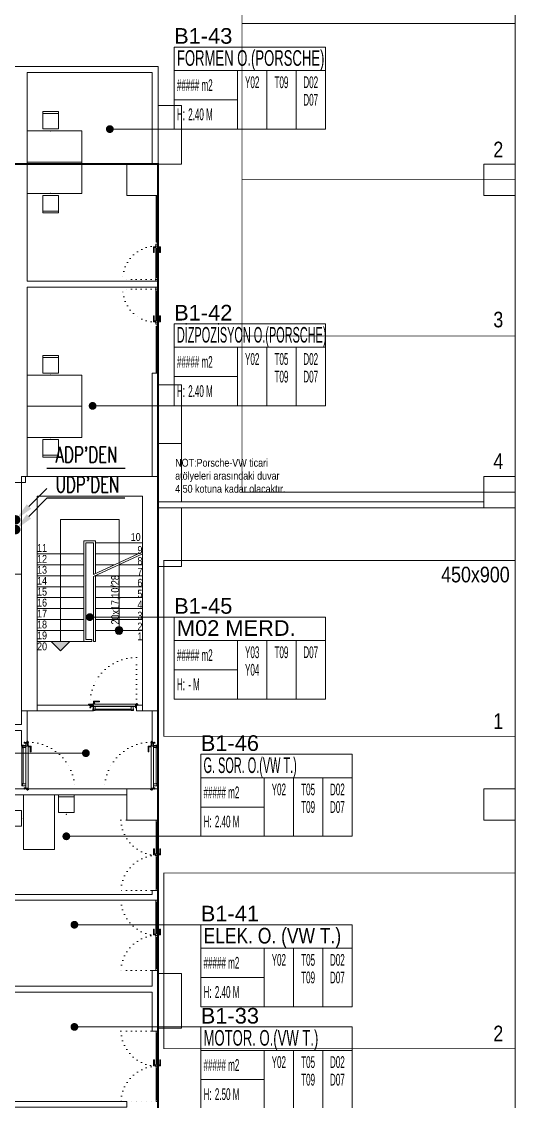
# Model space of a CAD drawing. Header units: metres. Extents: x -17822 to 152406, y -4219 to 19791.
# Drawn here: x 60090 to 61356, y 1680 to 4445 of the extents above; entities that cross this region are included whole.
import ezdxf
from ezdxf.enums import TextEntityAlignment as Align
from ezdxf.xclip import XClip

# ---------------------------------------------------------------- set-up
doc = ezdxf.new("R2010")
doc.units = ezdxf.units.M
doc.header["$LTSCALE"] = 100
doc.header["$MEASUREMENT"] = 0
doc.header["$XCLIPFRAME"] = 0
for name, pattern in [('DOT2', [0.125, 0, -0.125]), ('DOT5', [0.75, 0, -0.75]), ('HIDDEN', [0.375, 0.25, -0.125])]:
    doc.linetypes.add(name, pattern=pattern)
doc.layers.get('0').update_dxf_attribs({"color": 9, "lineweight": 9})
for name, color, linetype, lineweight in [('00', 9, 'Continuous', 9), ('01', 9, 'Continuous', 9), ('05', 9, 'Continuous', 9), ('06B', 9, 'Continuous', 9), ('06D', 9, 'Continuous', 9), ('10', 9, 'Continuous', 9), ('14', 9, 'Continuous', 9), ('15', 9, 'Continuous', 9), ('19', 9, 'Continuous', 9), ('20', 9, 'DOT2', 9), ('21', 9, 'Continuous', 9), ('21_mahal200', 9, 'Continuous', 9), ('E-KABLO', 7, 'Continuous', 30), ('E-OK', 3, 'Continuous', 30), ('E-YAZI', 7, 'Continuous', 30)]:
    doc.layers.add(name, color=color, linetype=linetype, lineweight=lineweight)
doc.styles.add('Arial', font='arial.ttf', dxfattribs={"height": 2.5})
doc.styles.add('E-YAZI', font='txttw.shx')
doc.styles.add('MuuM_TEXT-STANDART', font='ARIALN.TTF')
doc.dimstyles.new('MuuM_DIM200', dxfattribs={"dimscale": 20, "dimtxt": 2, "dimasz": 1, "dimexe": 1, "dimexo": 1, "dimgap": 1, "dimtad": 1, "dimdec": 1, "dimrnd": 0.5, "dimdsep": 46, "dimtxsty": 'MuuM_TEXT-STANDART', "dimblk": 'ARCHTICK', "dimcen": 0, "dimdle": 0.15, "dimclrd": 256, "dimclre": 256, "dimclrt": 256, "dimadec": 0, "dimazin": 0, "dimtfac": 5, "dimtdec": 1, "dimtix": 1, "dimtmove": 2, "dimatfit": 3, "dimldrblk": 'DOT', "dimfxl": 3, "dimfxlon": 1, "dimtolj": 1, "dimlwd": -1, "dimlwe": -1, "dimarcsym": 0})

# ---------------------------------------------------------------- blocks, each defined once
blk = doc.blocks.new('*U195')
at = {"layer": 'E-OK', "color": 3, "linetype": 'Continuous'}
for p, q in [((84.9, 84.8), (200.6, 200.5)), ((-126.3, -126.2), (0, 0))]:
    blk.add_line(p, q, dxfattribs=at)
at = {"layer": 'E-OK', "color": 4, "linetype": 'Continuous', "const_width": 30}
blk.add_lwpolyline([(-15, 0, 1), (15, 0, 1)], format="xyb", close=True, dxfattribs=at)
at = {"layer": 'E-OK', "color": 3, "linetype": 'Continuous'}
for points in [[(99, 70.7), (70.7, 99), (0, 0)], [(-112.2, -140.4), (-140.4, -112.1), (-211.2, -211)]]:
    blk.add_solid(points, dxfattribs=at)
blk = doc.blocks.new('p-kolon_80x80')
blk.add_lwpolyline([(-40, -40), (40, -40), (40, 40), (-40, 40)], close=True)
blk = doc.blocks.new('1.bod.mimari.elk')
at = {"layer": '01'}
blk.add_lwpolyline([(4130, -5950), (4130, -5950), (4130, -5950), (4130, -5400), (4400, -5400), (4400, -5950), (4400, -5950), (4400, -5950), (4440, -5950), (4440, -5350), (4090, -5350), (4090, -5950), (4130, -5950)], dxfattribs=at)
for p in [(4400, -4590), (5315, -4590), (5315, -5390), (4400, -6190), (5315, -6190)]:
    blk.add_blockref('p-kolon_80x80', p, dxfattribs=at)
blk = doc.blocks.new('p-dilatasyon yeri')
at = {"layer": '06D'}
blk.add_lwpolyline([(5355, 80), (5355, 6454.5)], dxfattribs=at)
blk = doc.blocks.new('p-M01-M02_merdiven-1050')
at = {"layer": '19'}
h = blk.add_hatch(color=256, dxfattribs=at)
h.dxf.hatch_style = 1
edge = h.paths.add_edge_path()
edge.add_arc((210, -344), 10, 270, 630)
h = blk.add_hatch(color=256, dxfattribs=at)
h.dxf.hatch_style = 1
h.paths.add_polyline_path([(84, -372), (36, -372), (60, -396)])
at = {"layer": '19', "linetype": 'Continuous'}
for points in [[(210, -344), (210, -120), (210, -60), (60, -60), (60, -372)], [(145, -200.7), (145, -120), (125, -120), (125, -120), (125, -367), (140, -367), (140, -372), (120, -372), (120, -367), (120, -115), (120, -115), (150, -115), (150, -198.4)], [(150, -120), (270, -120)], [(0, -148), (120, -148)], [(145, -200.7), (270, -142.4)], [(145, -206.3), (270, -148)], [(150, -148), (258, -148)], [(0, -176), (120, -176)], [(150, -176), (198, -176)], [(210, -176), (270, -176)], [(0, -204), (120, -204)], [(150, -204), (270, -204)], [(0, -232), (120, -232)], [(150, -232), (270, -232)], [(0, -260), (120, -260)], [(150, -260), (270, -260)], [(0, -288), (120, -288)], [(150, -288), (270, -288)], [(0, -316), (120, -316)], [(150, -316), (270, -316)], [(0, -344), (120, -344)], [(150, -344), (270, -344)], [(0, -372), (120, -372)]]:
    blk.add_lwpolyline(points, dxfattribs=at)
at = {"layer": '19'}
for points in [[(145, -206.3), (270, -148)], [(150, -204), (150, -372), (150, -372), (145, -372), (145, -372), (145, -206.3)]]:
    blk.add_lwpolyline(points, dxfattribs=at)
blk.add_lwpolyline([(84, -372), (36, -372), (60, -396)], close=True, dxfattribs=at)
blk.add_circle((210, -344), 10, dxfattribs=at)
blk = doc.blocks.new('p-M01-M02_M03_formül_2a')
at = {"layer": '21', "style": 'MuuM_TEXT-STANDART'}
for s, p in [('10', (240, -114.8)), ('11', (0, -142.8)), ('12', (0, -170.8)), ('13', (0, -198.8)), ('14', (0, -226.8)), ('15', (0, -254.8)), ('16', (0, -282.8)), ('17', (0, -310.8)), ('18', (0, -338.8)), ('19', (0, -366.8)), ('20', (0, -394.8))]:
    blk.add_text(s, height=20, dxfattribs=at).set_placement(p)
for s, p in [('9', (270, -148)), ('8', (270, -176)), ('7', (270, -204)), ('6', (270, -232)), ('5', (270, -260)), ('4', (270, -288)), ('3', (270, -316)), ('2', (270, -344)), ('1', (270, -369.3))]:
    blk.add_text(s, height=20, dxfattribs=at).set_placement(p, align=Align.RIGHT)
blk.add_text('20x17,10/28', height=20, rotation=90, dxfattribs=at).set_placement((210, -202.6), align=Align.RIGHT)
blk = doc.blocks.new('*U19')
at = {"ltscale": 15}
for p, q in [((-25, 1), (-26, 0)), ((-25, -1), (-26, 0)), ((-23, 1), (-25, 1)), ((-23, 1), (-23, -2)), ((-21, -3), (-18, 3)), ((-21, -3), (-18, 3)), ((-20, -3), (-17, 3)), ((-20, -3), (-16, 3)), ((-18, -3), (-15, 3)), ((-18, -3), (-15, 3)), ((-18, 1), (-18, 2)), ((-17, -3), (-14, 3)), ((-17, -3), (-13, 3)), ((-17, 1), (-17, 2)), ((-15, -3), (-12, 3)), ((-15, -3), (-12, 3)), ((-15, 1), (-15, 2)), ((-14, -3), (-11, 3)), ((-14, -3), (-10, 3)), ((-14, 1), (-14, 2)), ((-12, -3), (-9, 3)), ((-12, -3), (-9, 3)), ((-12, 1), (-12, 2)), ((-11, -3), (-8, 3)), ((-11, -3), (-7, 3)), ((-11, 1), (-11, 2)), ((-9, -3), (-6, 3)), ((-9, -3), (-6, 3)), ((-9, 1), (-9, 2)), ((-8, -3), (-4, 3)), ((-8, -3), (-5, 3)), ((-8, 1), (-8, 2)), ((-6, -3), (-3, 3)), ((-6, -3), (-3, 3)), ((-6, 1), (-6, 2)), ((-5, -3), (-1, 3)), ((-5, -3), (-2, 3)), ((-5, 1), (-5, 2)), ((-3, 1), (-3, 2)), ((0, 4), (-2, 1)), ((-2, 1), (-2, 2)), ((0, 0), (-1, 0)), ((-25, -1), (-23, -2)), ((-9, -2), (-23, -2)), ((-21, -3), (-21, -2)), ((-20, -3), (-19, -2)), ((-20, -2), (-19, -2)), ((-19, -2), (-18, -2)), ((-18, -3), (-18, -2)), ((-17, -3), (-16, -2)), ((-17, -2), (-16, -2)), ((-16, -2), (-15, -2)), ((-15, -3), (-15, -2)), ((-14, -3), (-13, -2)), ((-14, -2), (-13, -2)), ((-13, -2), (-12, -2)), ((-12, -3), (-12, -2)), ((-11, -3), (-10, -2)), ((-11, -2), (-10, -2)), ((-10, -2), (-9, -2)), ((-9, -3), (-9, -2)), ((-8, -2), (-7, -2)), ((-8, -3), (-7, -2)), ((-7, -2), (-6, -2)), ((-6, -3), (-6, -2)), ((-5, -2), (-4, -2)), ((-5, -3), (-4, -2)), ((-4, -2), (-2, -2)), ((0, -4), (-2, -2)), ((0, 0), (-1, 0))]:
    blk.add_line(p, q, dxfattribs=at)
for p, q in [((-7, 1), (-23, 1)), ((-17, 1), (-19, 1)), ((-16, 1), (-17, 1)), ((-14, 1), (-16, 1)), ((-13, 1), (-14, 1)), ((-11, 1), (-13, 1)), ((-10, 1), (-11, 1)), ((-8, 1), (-10, 1)), ((-7, 1), (-8, 1)), ((-5, 1), (-7, 1)), ((-4, 1), (-5, 1)), ((-2, 1), (-4, 1)), ((-2, 1), (-2, 1)), ((0, 0), (0, 4)), ((-2, -2), (-2, -2)), ((0, 0), (0, -4))]:
    blk.add_line(p, q)
for centre, radius, start, end in [((-26, 4), 3.92, 274.361, 322.1025), ((-26, -4), 3.92, 37.8975, 85.639), ((-18, 3), 0.0971, 330.3204, 150.3204), ((-17, 3), 0.0971, 330.3204, 150.3204), ((-15, 3), 0.0971, 330.3204, 150.3204), ((-14, 3), 0.0971, 330.3204, 150.3204), ((-12, 3), 0.0971, 330.3204, 150.3204), ((-11, 3), 0.0971, 330.3204, 150.3204), ((-9, 3), 0.0971, 330.3204, 150.3204), ((-8, 3), 0.0971, 330.3204, 150.3204), ((-6, 3), 0.0971, 330.3204, 150.3204), ((-5, 3), 0.0971, 330.3204, 150.3204), ((-3, 3), 0.0971, 330.3204, 150.3204), ((-2, 3), 0.0971, 330.3204, 150.3204), ((-1, 0), 0.486, 90, 270), ((0, 4), 0.25, 0, 150.0864), ((-21, -3), 0.0971, 150.3204, 330.3204), ((-20, -3), 0.0971, 150.3204, 330.3204), ((-18, -3), 0.0971, 150.3204, 330.3204), ((-17, -3), 0.0971, 150.3204, 330.3204), ((-15, -3), 0.0971, 150.3204, 330.3204), ((-14, -3), 0.0971, 150.3204, 330.3204), ((-12, -3), 0.0971, 150.3204, 330.3204), ((-11, -3), 0.0971, 150.3204, 330.3204), ((-9, -3), 0.0971, 150.3204, 330.3204), ((-8, -3), 0.0971, 150.3204, 330.3204), ((-6, -3), 0.0971, 150.3204, 330.3204), ((-5, -3), 0.0971, 150.3204, 330.3204), ((0, -4), 0.25, 209.9136, 0)]:
    blk.add_arc(centre, radius, start, end, dxfattribs=at)
blk = doc.blocks.new('conta')
at = {"ltscale": 10}
for p, q in [((-2649.9, 5345.5), (-2649.8, 5345.6)), ((-2649.9, 5344.5), (-2649.8, 5344.3)), ((-2649.8, 5344.3), (-2649.7, 5344.3)), ((-2649.7, 5345.4), (-2649.3, 5345.4)), ((-2649.2, 5345.4), (-2649.1, 5345.5)), ((-2649, 5344), (-2648.8, 5343.8)), ((-2648.9, 5344.1), (-2648.7, 5343.9)), ((-2648.8, 5345.1), (-2648.6, 5345.3)), ((-2648.8, 5344.9), (-2648.6, 5345.2)), ((-2648.7, 5343.8), (-2648.7, 5343.8)), ((-2648.6, 5345.3), (-2648.6, 5345.3))]:
    blk.add_line(p, q, dxfattribs=at)
for centre, radius, start, end in [((-2649.8, 5345.5), 0.05, 140.6345, 188.9372), ((-2653, 5345), 3.19, 350.4674, 8.9372), ((-2649.9, 5344.5), 0.02, 170.4674, 213.7451), ((-2649.7, 5345.6), 0.0696, 22.2428, 159.258), ((-2650.9, 5345), 1.24, 340.3382, 16.7772), ((-2649.7, 5344.6), 0.03, 160.3382, 273.2666), ((-2649.7, 5345.4), 0.03, 90, 196.7772), ((-2649.6, 5341.5), 3.01, 80.4362, 93.2666), ((-2649.3, 5345.5), 0.05, 270, 303.0062), ((-2649.2, 5344.1), 0.231, 353.9571, 81.9004), ((-2649.1, 5345.5), 0.03, 4.7972, 123.0062), ((-2649.1, 5344.5), 0.03, 260.4362, 338.7066), ((-2651.2, 5344.8), 2.33, 7.5897, 18.7951), ((-2649, 5345.6), 0.05, 18.7951, 42.1429), ((-2650.2, 5345), 1.27, 338.7066, 23.0418), ((-2648.9, 5344.1), 0.1, 173.9571, 217.2653), ((-2648.8, 5345.1), 0.05, 187.5897, 322.7347), ((-2658.2, 5345.2), 9.36, 353.6857, 357.8537), ((-2648.8, 5344.2), 0.1, 173.6857, 217.2653), ((-2648.8, 5344.8), 0.05, 142.7347, 180.2669), ((-2648.7, 5343.8), 0.05, 217.2653, 307.2653), ((-2648.7, 5343.8), 0.05, 307.2653, 37.2653), ((-2648.6, 5345.3), 0.05, 52.7347, 142.7347), ((-2648.6, 5345.3), 0.05, 322.7347, 52.7347)]:
    blk.add_arc(centre, radius, start, end, dxfattribs=at)
for points, knots in [([(-2649, 5345.6), (-2649, 5345.6), (-2649.1, 5345.7), (-2649.2, 5345.4), (-2649.3, 5345.7), (-2649.4, 5345.5), (-2649.5, 5345.7), (-2649.6, 5345.5), (-2649.7, 5345.6), (-2649.7, 5345.6)], [0.0086373, 0.0086373, 0.0086373, 0.0086373, 0.1097304, 0.3133405, 0.4430081, 0.5658764, 0.7165186, 0.8527974, 0.9648495, 0.9648495, 0.9648495, 0.9648495]), ([(-2649.7, 5344.3), (-2649.7, 5344.3), (-2649.7, 5344.5), (-2649.6, 5344.3), (-2649.3, 5344.4), (-2649.2, 5344.4), (-2649.2, 5344.4)], [0, 0, 0, 0, 0.1008757, 0.3841126, 0.5436166, 0.6906785, 0.6906785, 0.6906785, 0.6906785])]:
    blk.add_open_spline(points, degree=3, knots=knots, dxfattribs=at)
blk = doc.blocks.new('p-yn_sackasa')
at = {"layer": '10', "linetype": 'Continuous'}
for p, q in [((-2.2, 0), (-2.2, -0.2)), ((0, 6.9), (0, 6.2)), ((0, 6.2), (0, 6.9)), ((0.1, 6.9), (0.1, 6.2)), ((0.2, 6.9), (0.2, 6.2)), ((2.7, 7.2), (0.3, 7.2)), ((2.7, 7.2), (0.3, 7.2)), ((2.7, 7), (0.3, 7)), ((0.3, 7), (2.7, 7)), ((0.3, 6.1), (0.8, 6.1)), ((0.7, 6), (0.3, 6)), ((0.3, 5.9), (0.7, 5.9)), ((0.8, 5.9), (0.3, 5.9)), ((0.7, 5.9), (0.7, 6)), ((0.7, -0.7), (0.7, 2.3)), ((0.7, -0.7), (0.7, 2.3)), ((0.8, 5.9), (0.8, 6.1)), ((0.8, -0.7), (0.8, 2.3)), ((0.8, -0.7), (0.8, 2.3)), ((0.9, 2.3), (1, 2.3)), ((0.9, 2.3), (0.9, 2.3)), ((1, 2.5), (1, 2.4)), ((1, 2.5), (1, 2.5)), ((1.1, 2.5), (1.1, 3.7)), ((1.1, 2.5), (1.1, 3.7)), ((1.3, 3.7), (1.3, 2.5)), ((1.3, 2.5), (1.3, 3.7)), ((2.5, 4), (1.4, 4)), ((1.4, 4), (2.5, 4)), ((1.4, 3.8), (2.5, 3.8)), ((2.5, 3.8), (1.4, 3.8)), ((2.5, 3.4), (2.6, 3.7)), ((2.6, 3.7), (2.5, 3.4)), ((2.7, 3.6), (2.6, 3.3)), ((2.7, 3.6), (2.6, 3.3)), ((2.8, 3.3), (2.8, 6.9)), ((2.8, 3.3), (2.8, 6.9)), ((2.9, 3.3), (2.9, 6.9)), ((2.9, 3.3), (2.9, 6.9)), ((-2.9, -1.7), (-2.9, -0.3)), ((-2.9, -0.3), (-2.9, -1.7)), ((-2.8, -0.3), (-2.8, -1.7)), ((-2.8, -0.3), (-2.8, -1.7)), ((-2.2, 0), (-2.7, 0)), ((-2.2, 0), (-2.7, 0)), ((-2.2, -0.1), (-2.7, -0.1)), ((-2.2, -0.2), (-2.7, -0.2)), ((1, -1.8), (-2.7, -1.8)), ((1, -1.9), (-2.7, -1.9)), ((-2.7, -2), (1, -2)), ((1, -2), (-2.7, -2)), ((-2.2, -0.1), (-2.2, 0)), ((0.9, -0.8), (1, -0.8)), ((0.9, -0.8), (0.9, -0.8)), ((1, -0.9), (1, -0.9)), ((1, -0.9), (1, -0.9)), ((1.1, -1), (1.1, -1.7)), ((1.1, -1), (1.1, -1.7)), ((1.3, -1), (1.3, -1.7)), ((1.3, -1), (1.3, -1.7))]:
    blk.add_line(p, q, dxfattribs=at)
for points in [[(0.1, 2.1), (0.7, 2.1), (0.7, -0.5), (0.1, -0.5)], [(0.1, 2.1), (0.4, 2.1), (0.4, -0.5), (0.1, -0.5)]]:
    blk.add_lwpolyline(points, close=True, dxfattribs=at)
for centre, radius, start, end in [((0.3, 6.9), 0.249, 90, 180), ((0.3, 6.9), 0.261, 90, 180), ((0.3, 6.2), 0.249, 181.345, 271.3502), ((0.3, 6.2), 0.261, 180, 270), ((0.3, 6.9), 0.122, 90, 180), ((0.3, 6.2), 0.122, 180, 270), ((0.3, 6.9), 0.11, 90, 180), ((0.3, 6.2), 0.11, 180, 270), ((0.9, 2.3), 0.206, 63.2169, 180), ((0.9, 2.3), 0.219, 63.2153, 180), ((0.9, 2.3), 0.0801, 63.215, 180), ((0.9, 2.3), 0.0674, 63.2144, 180), ((1, 2.5), 0.219, 243.2148, 0), ((1, 2.5), 0.0801, 243.2203, 0), ((1, 2.5), 0.206, 243.2197, 0), ((1, 2.5), 0.0674, 243.2129, 0), ((1.4, 3.7), 0.24, 90, 180), ((1.4, 3.7), 0.253, 90, 180), ((1.4, 3.7), 0.114, 90, 180), ((1.4, 3.7), 0.101, 90, 180), ((2.5, 3.7), 0.249, 342.8613, 90), ((2.5, 3.7), 0.261, 342.8602, 90), ((2.5, 3.7), 0.122, 342.8607, 90), ((2.5, 3.7), 0.11, 342.8621, 90), ((2.7, 3.3), 0.232, 162.8601, 0), ((2.7, 3.3), 0.219, 162.8613, 0), ((2.7, 3.3), 0.0927, 162.8605, 0), ((2.7, 3.3), 0.0801, 162.8624, 0), ((2.7, 6.9), 0.249, 0, 90), ((2.7, 6.9), 0.261, 0, 90), ((2.7, 6.9), 0.122, 0, 90), ((2.7, 6.9), 0.11, 0, 90), ((-2.7, -0.3), 0.24, 90, 180), ((-2.7, -0.3), 0.253, 90, 180), ((-2.7, -1.7), 0.24, 180, 270), ((-2.7, -1.7), 0.253, 180, 270), ((-2.7, -0.3), 0.114, 90, 180), ((-2.7, -0.3), 0.101, 90, 180), ((-2.7, -1.7), 0.114, 180, 270), ((-2.7, -1.7), 0.101, 180, 270), ((0.9, -0.7), 0.206, 180, 296.7851), ((0.9, -0.7), 0.219, 180, 296.785), ((0.9, -0.7), 0.0674, 180, 180.5245), ((0.9, -0.7), 0.0801, 180, 296.785), ((0.9, -0.7), 0.0674, 180, 296.7871), ((1, -1), 0.219, 0, 116.7854), ((1, -1), 0.206, 0, 116.7836), ((1, -1), 0.0801, 0, 116.7811), ((1, -1), 0.0674, 0, 116.7871), ((1, -1.7), 0.114, 270, 0), ((1, -1.7), 0.24, 270, 0), ((1, -1.7), 0.101, 270, 0), ((1, -1.7), 0.253, 270, 0)]:
    blk.add_arc(centre, radius, start, end, dxfattribs=at)
at = {"layer": '10', "xscale": 0.0842696629213483, "yscale": 0.0842696629213483, "zscale": 0.0842696629213483}
blk.add_blockref('*U19', (1, 1.3), dxfattribs=at)
at = {"layer": '14', "xscale": -0.7887640449438696, "yscale": 0.7887640449438696, "zscale": 0.7887640449438204, "rotation": 90}
blk.add_blockref('conta', (4217.8, -2086.4), dxfattribs=at)
blk = doc.blocks.new('*U56')
at = {"layer": '06D'}
for points in [[(8.5, 9.6), (7.9, 9.6), (7.9, 13.6, -0.414214), (8.2, 13.9), (13.7, 13.9, -0.414214), (14.1, 13.6), (14.1, 9.6), (13.5, 9.6)], [(111.5, 9.6), (112.1, 9.6), (112.1, 13.6, 0.414214), (111.7, 13.9), (106.2, 13.9, 0.414214), (105.9, 13.6), (105.9, 9.6), (106.5, 9.6)]]:
    blk.add_lwpolyline(points, format="xyb", dxfattribs=at)
for points in [[(8.5, 12.1), (13.5, 12.1), (13.5, 3.4), (8.5, 3.4)], [(14.1, 13.3), (105.9, 13.3), (105.9, 10.2), (14.1, 10.2)], [(111.5, 10.9), (106.5, 10.9), (106.5, 3.4), (111.5, 3.4)]]:
    blk.add_lwpolyline(points, close=True, dxfattribs=at)
for points in [[(110.1, -3.8), (110.1, -10.1), (95.1, -10.1), (95.1, -8.2), (107.9, -8.2), (107.9, -8.2), (107.9, -3.8), (110.1, -3.8)], [(111.2, -2.6), (111.2, -3.8), (106.8, -3.8), (106.8, -2.6), (111.2, -2.6)]]:
    blk.add_lwpolyline(points, dxfattribs=at)
at = {"layer": '10', "ltscale": 10}
for p, q in [((2, 1.5), (1, 1.5)), ((2, 1.3), (1, 1.3)), ((1, 0.9), (2, 0.3)), ((2, 0.3), (2, 1.8)), ((2, 1.8), (2.3, 1.8)), ((2, -0.2), (2, 0.3)), ((2.3, -2.2), (2.3, 3.3)), ((2.3, 1.8), (2.3, 0.3)), ((2.3, 0.3), (2.3, -0.2)), ((2.4, 3.4), (117.6, 3.4)), ((2.4, -2.3), (2.4, 3.2)), ((2.5, 3.3), (117.5, 3.3)), ((117.5, -2.3), (117.5, 3.2)), ((117.7, -2.2), (117.7, 3.3)), ((117.7, 1.8), (118, 1.8)), ((117.7, 1.3), (117.7, 1.8)), ((117.7, 1.8), (118, 1.8)), ((117.7, 1.3), (117.7, 1.8)), ((117.7, -0.2), (117.7, 1.3)), ((117.7, -0.2), (117.7, 1.3)), ((118, 1.8), (118, 1.3)), ((118, 1.8), (118, 1.3)), ((118, 1.3), (118, -0.2)), ((119, 0.7), (118, 1.3)), ((118, 1.3), (118, -0.2)), ((119, 0.7), (118, 1.3)), ((118, 0.3), (119, 0.3)), ((118, 0.3), (119, 0.3)), ((118, 0.1), (119, 0.1)), ((118, 0.1), (119, 0.1)), ((-1.6, -2.7), (-1.7, -2.6)), ((-1.6, -2.7), (-1.7, -2.6)), ((-1.2, -2.2), (-1.2, -2.3)), ((-1.2, -2.2), (-1.1, -2.2)), ((-1.2, -2.2), (-1.2, -2.3)), ((-1.2, -2.2), (-1.1, -2.2)), ((-1.1, -2), (-1.1, -2.4)), ((-1.1, -2), (-1.1, -2.4)), ((-0.8, -2), (-0.8, -2.4)), ((-0.8, -2), (-0.8, -2.4)), ((0.3, -2.5), (0.3, -2.3)), ((0.4, -2.2), (2.2, -2.2)), ((0.4, -2.4), (0.4, -2.4)), ((0.4, -2.6), (119.6, -2.6)), ((0.5, -2.4), (119.5, -2.4)), ((0.5, -2.4), (2.3, -2.4)), ((2.3, -0.2), (2, -0.2)), ((119.5, -2.4), (117.6, -2.4)), ((118, -0.2), (117.7, -0.2)), ((118, -0.2), (117.7, -0.2)), ((119.6, -2.2), (117.7, -2.2)), ((119.5, -2.4), (119.5, -2.4)), ((119.7, -2.5), (119.7, -2.3))]:
    blk.add_line(p, q, dxfattribs=at)
blk.add_circle((-0.9, -3.3), 0.843, dxfattribs=at)
blk.add_circle((-0.9, -3.3), 0.843, dxfattribs=at)
for centre, radius, start, end in [((2.4, 3.3), 0.1, 90, 180), ((2.5, 3.2), 0.05, 90, 180), ((117.6, 3.3), 0.141, 14.9271, 75.0729), ((-0.9, -3.3), 1.01, 105.7139, 140.5908), ((-0.9, -3.3), 1.01, 105.7139, 140.5908), ((-0.4, -2.3), 0.428, 142.379, 203.648), ((-0.4, -2.3), 0.428, 142.379, 203.648), ((-0.4, -2.3), 0.302, 119.9685, 254.4476), ((-0.4, -2.3), 0.302, 119.9685, 254.4476), ((0.4, -2.3), 0.1, 90, 180), ((0.4, -2.5), 0.1, 180, 270), ((0.5, -2.4), 0.005, 180, 270), ((0.5, -2.4), 0.005, 90, 180), ((2.2, -2.2), 0.05, 270, 0), ((2.3, -2.3), 0.1, 270, 0), ((117.6, -2.3), 0.1, 180, 270), ((117.7, -2.2), 0.05, 180, 270), ((119.5, -2.4), 0.005, 270, 360), ((119.5, -2.4), 0.005, 0, 90), ((119.6, -2.3), 0.1, 0, 90), ((119.6, -2.5), 0.1, 270, 0)]:
    blk.add_arc(centre, radius, start, end, dxfattribs=at)
at = {"layer": '20'}
blk.add_lwpolyline([(0.3, -2.4), (0.3, -121.8, 0.414214), (119.7, -2.4, -1)], format="xyb", dxfattribs=at)
blk.add_blockref('p-yn_sackasa', (0, 0))
at = {"xscale": -1}
blk.add_blockref('p-yn_sackasa', (120, 0), dxfattribs=at)
blk = doc.blocks.new('*U57')
at = {"layer": '06D'}
for points in [[(8.5, 9.6), (7.9, 9.6), (7.9, 13.6, -0.414214), (8.2, 13.9), (13.7, 13.9, -0.414214), (14.1, 13.6), (14.1, 9.6), (13.5, 9.6)], [(111.5, 9.6), (112.1, 9.6), (112.1, 13.6, 0.414214), (111.7, 13.9), (106.2, 13.9, 0.414214), (105.9, 13.6), (105.9, 9.6), (106.5, 9.6)]]:
    blk.add_lwpolyline(points, format="xyb", dxfattribs=at)
for points in [[(8.5, 10.9), (13.5, 10.9), (13.5, 3.4), (8.5, 3.4)], [(105.9, 13.3), (14.1, 13.3), (14.1, 10.2), (105.9, 10.2)], [(111.5, 12.1), (106.5, 12.1), (106.5, 3.4), (111.5, 3.4)]]:
    blk.add_lwpolyline(points, close=True, dxfattribs=at)
for points in [[(8.8, -2.6), (8.8, -3.8), (13.2, -3.8), (13.2, -2.6), (8.8, -2.6)], [(9.9, -3.8), (9.9, -10.1), (24.9, -10.1), (24.9, -8.2), (12.1, -8.2), (12.1, -8.2), (12.1, -3.8), (9.9, -3.8)]]:
    blk.add_lwpolyline(points, dxfattribs=at)
at = {"layer": '10', "ltscale": 10}
for p, q in [((1, 0.7), (2, 1.3)), ((1, 0.7), (2, 1.3)), ((2, 0.3), (1, 0.3)), ((2, 0.3), (1, 0.3)), ((2, 0.1), (1, 0.1)), ((2, 0.1), (1, 0.1)), ((2, 1.8), (2, 1.3)), ((2.3, 1.8), (2, 1.8)), ((2, 1.8), (2, 1.3)), ((2.3, 1.8), (2, 1.8)), ((2, 1.3), (2, -0.2)), ((2, 1.3), (2, -0.2)), ((2.3, -2.2), (2.3, 3.3)), ((2.3, 1.3), (2.3, 1.8)), ((2.3, 1.3), (2.3, 1.8)), ((2.3, -0.2), (2.3, 1.3)), ((2.3, -0.2), (2.3, 1.3)), ((117.6, 3.4), (2.4, 3.4)), ((2.4, -2.3), (2.4, 3.2)), ((117.5, 3.3), (2.5, 3.3)), ((117.5, -2.3), (117.5, 3.2)), ((117.7, -2.2), (117.7, 3.3)), ((117.7, 1.8), (117.7, 0.3)), ((118, 1.8), (117.7, 1.8)), ((117.7, 0.3), (117.7, -0.2)), ((118, 0.3), (118, 1.8)), ((118, 1.5), (119, 1.5)), ((118, 1.3), (119, 1.3)), ((119, 0.9), (118, 0.3)), ((118, -0.2), (118, 0.3)), ((0.3, -2.5), (0.3, -2.3)), ((0.4, -2.2), (2.2, -2.2)), ((0.4, -2.4), (0.4, -2.4)), ((119.6, -2.6), (0.4, -2.6)), ((119.5, -2.4), (0.5, -2.4)), ((0.5, -2.4), (2.3, -2.4)), ((2, -0.2), (2.3, -0.2)), ((2, -0.2), (2.3, -0.2)), ((119.5, -2.4), (117.6, -2.4)), ((117.7, -0.2), (118, -0.2)), ((119.6, -2.2), (117.7, -2.2)), ((119.5, -2.4), (119.5, -2.4)), ((119.7, -2.5), (119.7, -2.3)), ((120.8, -2), (120.8, -2.4)), ((120.8, -2), (120.8, -2.4)), ((121.1, -2), (121.1, -2.4)), ((121.1, -2), (121.1, -2.4)), ((121.2, -2.2), (121.1, -2.2)), ((121.2, -2.2), (121.1, -2.2)), ((121.2, -2.2), (121.2, -2.3)), ((121.2, -2.2), (121.2, -2.3)), ((121.6, -2.7), (121.7, -2.6)), ((121.6, -2.7), (121.7, -2.6))]:
    blk.add_line(p, q, dxfattribs=at)
blk.add_circle((120.9, -3.3), 0.843, dxfattribs=at)
blk.add_circle((120.9, -3.3), 0.843, dxfattribs=at)
for centre, radius, start, end in [((2.4, 3.3), 0.141, 104.9271, 165.0729), ((117.5, 3.2), 0.05, 0, 90), ((117.6, 3.3), 0.1, 0, 90), ((0.4, -2.3), 0.1, 90, 180), ((0.4, -2.5), 0.1, 180, 270), ((0.5, -2.4), 0.005, 180, 270), ((0.5, -2.4), 0.005, 90, 180), ((2.2, -2.2), 0.05, 270, 0), ((2.3, -2.3), 0.1, 270, 0), ((117.6, -2.3), 0.1, 180, 270), ((117.7, -2.2), 0.05, 180, 270), ((119.5, -2.4), 0.005, 270, 360), ((119.5, -2.4), 0.005, 0, 90), ((119.6, -2.3), 0.1, 0, 90), ((119.6, -2.5), 0.1, 270, 0), ((120.4, -2.3), 0.302, 285.5524, 60.0315), ((120.4, -2.3), 0.302, 285.5524, 60.0315), ((120.4, -2.3), 0.428, 336.352, 37.621), ((120.4, -2.3), 0.428, 336.352, 37.621), ((120.9, -3.3), 1.01, 39.4092, 74.2861), ((120.9, -3.3), 1.01, 39.4092, 74.2861)]:
    blk.add_arc(centre, radius, start, end, dxfattribs=at)
at = {"layer": '20'}
blk.add_lwpolyline([(119.7, -2.4), (119.7, -121.8, -0.414214), (0.3, -2.4, 1)], format="xyb", dxfattribs=at)
blk.add_blockref('p-yn_sackasa', (0, 0))
at = {"xscale": -1}
blk.add_blockref('p-yn_sackasa', (120, 0), dxfattribs=at)
blk = doc.blocks.new('p-işyeri')
at = {"color": 0, "const_width": 2}
blk.add_lwpolyline([(200, 0), (200, 700), (-200, 700), (-200, 0)], close=True, dxfattribs=at)
blk = doc.blocks.new('p-al-01')
at = {"layer": '06B'}
for points in [[(27, 4.3), (27, 10.6), (42, 10.6), (42, 8.7), (29.3, 8.7), (29.3, 8.7), (29.3, 4.3), (27, 4.3)], [(27, -0.7), (27, -6.9), (42, -6.9), (42, -5), (29.3, -5), (29.3, -5), (29.3, -0.7), (27, -0.7)]]:
    blk.add_lwpolyline(points, dxfattribs=at)
at = {"layer": '06D'}
for p, q in [((115.7, 4.3), (28.8, 4.3)), ((28.8, -0.7), (115.7, -0.7))]:
    blk.add_line(p, q, dxfattribs=at)
at = {"layer": '10'}
for points in [[(25.7, -0.7), (25.7, 4.3), (20.7, 4.3), (20.7, -0.7)], [(30.7, -0.7), (30.7, 4.3), (25.7, 4.3), (25.7, -0.7)], [(110.7, -0.7), (110.7, 4.3), (105.7, 4.3), (105.7, -0.7)], [(115.7, -0.7), (115.7, 4.3), (110.7, 4.3), (110.7, -0.7)]]:
    blk.add_lwpolyline(points, close=True, dxfattribs=at)
at = {"layer": '15'}
blk.add_lwpolyline([(105.7, 1.8), (30.7, 1.8)], dxfattribs=at)
at = {"layer": '20'}
blk.add_lwpolyline([(110.7, -0.7), (110.7, -85.7)], dxfattribs=at)
blk.add_arc((110.7, -0.7), 85, 180, 270, dxfattribs=at)
blk = doc.blocks.new('prf-10x10')
blk.add_lwpolyline([(-5, -5), (5, -5), (5, 5), (-5, 5)], close=True)
at = {"color": 255}
blk.add_solid([(-5, -5), (5, -5), (-5, 5), (5, 5)], dxfattribs=at)
at = {"layer": '10'}
blk.add_point((0, 0), dxfattribs=at)
blk = doc.blocks.new('p-birim')
blk.add_lwpolyline([(0, 0), (1, 0), (1, 1), (0, 1)], close=True)
blk = doc.blocks.new('p-al-01_a')
at = {"layer": '06B'}
for points in [[(-5, -88.6), (-11.2, -88.6), (-11.2, -73.6), (-9.4, -73.6), (-9.4, -86.4), (-9.4, -86.4), (-5, -86.4), (-5, -88.6)], [(0, -88.6), (6.2, -88.6), (6.2, -73.6), (4.4, -73.6), (4.4, -86.4), (4.4, -86.4), (0, -86.4), (0, -88.6)]]:
    blk.add_lwpolyline(points, dxfattribs=at)
at = {"layer": '06D'}
for p, q in [((-5, -86.9), (-5, -5)), ((0, -5), (0, -86.9)), ((-5, -93.1), (-5, -175)), ((0, -175), (0, -93.1))]:
    blk.add_line(p, q, dxfattribs=at)
at = {"layer": '10'}
for points in [[(-5, 0), (0, 0), (0, -5), (-5, -5)], [(-5, -85), (0, -85), (0, -90), (-5, -90)], [(-5, -95), (0, -95), (0, -90), (-5, -90)], [(-5, -180), (0, -180), (0, -175), (-5, -175)]]:
    blk.add_lwpolyline(points, close=True, dxfattribs=at)
at = {"layer": '15'}
for points in [[(-2.5, -5), (-2.5, -85)], [(-2.5, -175), (-2.5, -95)]]:
    blk.add_lwpolyline(points, dxfattribs=at)
at = {"layer": '20'}
for points in [[(-5.3, 0), (-94.9, 0)], [(-5.3, -180), (-94.9, -180)], [(-5, -180), (-94.9, -180)]]:
    blk.add_lwpolyline(points, dxfattribs=at)
for centre, start, end in [((-1.5, 3.4), 182.0745, 267.6937), ((-1.5, -183.4), 92.3063, 177.9255)]:
    blk.add_arc(centre, 93.5, start, end, dxfattribs=at)
blk = doc.blocks.new('p-sandalye')
blk.add_line((-45, 20), (-45, -20))
blk.add_lwpolyline([(-5, 20), (-50, 20), (-50, -20), (-5, -20)], close=True)
blk.add_point((0, 0.1))
blk = doc.blocks.new('p-masa_servis')
at = {"linetype": 'DOT5'}
blk.add_lwpolyline([(0, 0), (0, 0)], dxfattribs=at)
blk.add_lwpolyline([(0, 0), (0, -80), (140, -80), (140, 0)], close=True)
for p, rotation in [((60, 0), 270), ((50, -110.1), 2.073722e-10)]:
    blk.add_blockref('p-sandalye', p, dxfattribs=dict(rotation=rotation))
blk = doc.blocks.new('_ArchTick')
at = {"color": 0, "linetype": 'ByBlock', "const_width": 0.15}
blk.add_lwpolyline([(-0.5, -0.5), (0.5, 0.5)], dxfattribs=at)
blk = doc.blocks.new('_Dot')
at = {"color": 0, "linetype": 'ByBlock', "lineweight": -2}
blk.add_line((-0.5, 0), (-1, 0), dxfattribs=at)
at = {"color": 0, "linetype": 'ByBlock', "const_width": 0.5}
blk.add_lwpolyline([(-0.25, 0, 1), (0.25, 0, 1)], format="xyb", close=True, dxfattribs=at)
blk = doc.blocks.new('0_roomno2')
blk.add_lwpolyline([(19.38, -10.5), (0, -10.5), (0, 0), (19.38, 0)], close=True)
for points in [[(0, -3), (19.38, -3)], [(8.12, -3), (8.12, -10.5)], [(11.88, -3), (11.88, -10.5)], [(15.62, -3), (15.62, -10.5)], [(0, -6.75), (8.12, -6.75)]]:
    blk.add_lwpolyline(points)
at = {"style": 'MuuM_TEXT-STANDART', "width": 0.6}
blk.add_text('H:', height=1.5, dxfattribs=at).set_placement((0.35, -8.61), align=Align.MIDDLE_LEFT)
at = {"style": 'Arial'}
blk.add_attdef('ODANO', (0, 1.17), '', height=2, dxfattribs=at)
blk.add_attdef('MEKANADI', text='', height=2, dxfattribs=at).set_placement((0.35, -3), align=Align.BOTTOM_LEFT)
at = {"style": 'MuuM_TEXT-STANDART', "width": 0.6}
for tag, p in [('M2', (0.35, -4.88)), ('TEMIZTAVANYUKSEKLIGI', (1.8, -8.61))]:
    blk.add_attdef(tag, text='', height=1.5, dxfattribs=at).set_placement(p, align=Align.MIDDLE_LEFT)
for tag, p in [('YER01', (10, -4.5)), ('TAVAN01', (13.75, -4.5)), ('DUVAR01', (17.5, -4.5)), ('YER02', (10, -6.75)), ('TAVAN02', (13.75, -6.75)), ('DUVAR02', (17.5, -6.75)), ('YER03', (10, -9)), ('TAVAN03', (13.75, -9)), ('DUVAR03', (17.5, -9))]:
    blk.add_attdef(tag, text='', height=1.5, dxfattribs=at).set_placement(p, align=Align.MIDDLE_CENTER)
blk = doc.blocks.new('1.bod.mimari1.elk')
at = {"layer": '00'}
for points in [[(3725, -4300), (4440, -4300), (4440, -4550), (4425, -4550), (4425, -4315), (4105, -4315), (4105, -4850), (4105, -4850), (4105, -4850), (4105, -4850), (4105, -4850), (4105, -4850), (4105, -4850), (4105, -4850), (4105, -4850), (4105, -4850), (4105, -4850), (4105, -4850), (4105, -4850), (4440, -4850), (4440, -4865), (4105, -4865), (4105, -5350), (4100, -5350)], [(4020, -5365), (4100, -5365), (4100, -5350)], [(5275, -5415), (4440, -5415)], [(5275, -5430), (4440, -5430)], [(3785.2, -6000), (4090, -6000), (4090, -6040.29), (4105, -6040.29), (4105, -5950), (4090, -5950), (4090, -5985), (4020, -5985), (4020, -5600), (4090, -5600)], [(4440, -6040.29), (4440, -5950), (4425, -5950), (4425, -6040.29), (4440, -6040.29)]]:
    blk.add_lwpolyline(points, dxfattribs=at)
for points in [[(4440, -5350), (4440, -5085), (4425, -5085), (4425, -5350)], [(4275, -5950), (4130, -5950), (4130, -5935), (4275, -5935)], [(4385, -5950), (4400, -5950), (4400, -5935), (4385, -5935)], [(3740, -6150), (4360, -6150), (4360, -6165), (3740, -6165)], [(3939.87, -6410), (3939.87, -6950), (3740, -6950), (3740, -6965), (4360, -6965), (4360, -6950), (3954.87, -6950), (3954.87, -6670), (4425, -6670), (4425, -6770), (4440, -6770), (4439.75, -6615), (4425, -6615), (4425, -6655), (3954.87, -6655), (3954.87, -6435), (4425, -6435), (4439.75, -6435), (4439.75, -6435), (4440, -6410), (4425, -6410), (4425, -6420), (3954.87, -6420), (3954.87, -6410)]]:
    blk.add_lwpolyline(points, close=True, dxfattribs=at)
at = {"layer": '06D'}
for points in [[(4435, -4630), (4440, -4630), (4440, -4745), (4435, -4745)], [(4435, -5085), (4440, -5085), (4440, -4970), (4435, -4970)]]:
    blk.add_lwpolyline(points, close=True, dxfattribs=at)
at = {"layer": '06D', "color": 89, "linetype": 'HIDDEN', "true_color": 0x2e4d23, "const_width": 2}
for points in [[(5355, -5565), (4455, -5565), (4455, -6015), (5355, -6015)], [(5355, -6365), (4455, -6365), (4455, -6815), (5355, -6815)]]:
    blk.add_lwpolyline(points, close=True, dxfattribs=at)
at = {"layer": '15'}
for points in [[(4437.5, -4635), (4437.5, -4745)], [(4437.5, -5080), (4437.5, -4970)]]:
    blk.add_lwpolyline(points, dxfattribs=at)
at = {"layer": '20', "ltscale": 2, "const_width": 5}
blk.add_lwpolyline([(4440, -7830), (3660, -7830), (3660, -4550), (4440, -4550)], close=True, dxfattribs=at)
for name, p in [('p-dilatasyon yeri', (0, -8630)), ('p-M01-M02_merdiven-1050', (4130, -5400)), ('p-M01-M02_M03_formül_2a', (4130, -5400)), ('p-al-01_a', (4440, -6230)), ('p-al-01_a', (4439.75, -6435)), ('p-al-01_a', (4440, -6770))]:
    blk.add_blockref(name, p)
at = {"rotation": 270}
blk.add_blockref('p-al-01', (4435.4, -4734.33), dxfattribs=at)
at = {"xscale": -1, "rotation": 270}
blk.add_blockref('p-al-01', (4435.4, -4980.67), dxfattribs=at)
at = {"layer": '05'}
ref = blk.add_blockref('p-masa_servis', (4105, -4465), dxfattribs=at)
XClip(ref).set_block_clipping_path([(-55.5106706136, -84.5585723777), (163.3295749435, 61.9818189005)])
at = {"layer": '05', "xscale": 60.00000000000003}
for p, yscale in [((4440, -4550), 150), ((4440, -5265), 150), ((4440, -5415), 150), ((4440, -5580), 150), ((4439.87, -6762.5), 140)]:
    blk.add_blockref('p-birim', p, dxfattribs=dict(at, yscale=yscale))
at = {"layer": '05'}
ref = blk.add_blockref('p-masa_servis', (4105, -4625), dxfattribs=dict(at, xscale=-1, rotation=180))
XClip(ref).set_block_clipping_path([(-55.5106706136, -84.5585723777), (163.3295749435, 61.9818189005)])
ref = blk.add_blockref('p-masa_servis', (4105, -5090), dxfattribs=at)
XClip(ref).set_block_clipping_path([(-55.5106706136, -84.5585723777), (163.3295749435, 61.9818189005)])
ref = blk.add_blockref('p-masa_servis', (4105, -5250), dxfattribs=dict(at, xscale=-1, rotation=180))
XClip(ref).set_block_clipping_path([(-55.5106706136, -84.5585723777), (163.3295749435, 61.9818189005)])
at = {"layer": '05', "xscale": -1, "rotation": 90}
blk.add_blockref('p-masa_servis', (4094.88, -6165), dxfattribs=at)
at = {"layer": '06D', "color": 89, "linetype": 'HIDDEN', "true_color": 0x2e4d23, "rotation": 90}
for p in [(5355, -3990), (5355, -4390), (5355, -4790), (5355, -5190)]:
    blk.add_blockref('p-işyeri', p, dxfattribs=at)
at = {"layer": '10', "extrusion": (0, 0, -1), "yscale": 0.5, "zscale": -1, "rotation": 270}
for p, xscale in [((-4437.5, -4632.5), -0.5), ((-4437.5, -4747.5), -0.5), ((-4437.5, -4967.5), 0.5), ((-4437.5, -5082.5), 0.5)]:
    blk.add_blockref('prf-10x10', p, dxfattribs=dict(at, xscale=xscale))
at = {"layer": '10'}
for name, p, rotation in [('*U56', (4385, -5935), 180), ('*U57', (4425, -6030.15), 270)]:
    blk.add_blockref(name, p, dxfattribs=dict(at, rotation=rotation))
at = {"layer": '10', "xscale": -1, "rotation": 90}
blk.add_blockref('*U57', (4104.46, -6030.15), dxfattribs=at)
at = {"layer": '21_mahal200'}
ref = blk.add_blockref('0_roomno2', (4481.35, -4250.27), dxfattribs=dict(at, xscale=20, yscale=20, zscale=20))
ref.add_attrib('ODANO', 'B1-43', (4481.35, -4241.63), dxfattribs={"layer": '0', "height": 40, "style": 'Arial'})
ref.add_attrib('MEKANADI', 'FORMEN O.(PORSCHE)', dxfattribs={"layer": '0', "height": 40, "style": 'Arial', "width": 0.6}).set_placement((4488.35, -4310.27), align=Align.BOTTOM_LEFT)
ref.add_attrib('M2', '##### m2', dxfattribs={"layer": '0', "height": 30, "style": 'MuuM_TEXT-STANDART', "width": 0.6}).set_placement((4488.35, -4347.77), align=Align.MIDDLE_LEFT)
ref.add_attrib('TEMIZTAVANYUKSEKLIGI', '2.40 M', dxfattribs={"layer": '0', "height": 30, "style": 'MuuM_TEXT-STANDART', "width": 0.6}).set_placement((4517.35, -4422.43), align=Align.MIDDLE_LEFT)
ref.add_attrib('YER01', 'Y02', dxfattribs={"layer": '0', "height": 30, "style": 'MuuM_TEXT-STANDART', "width": 0.6}).set_placement((4681.35, -4340.27), align=Align.MIDDLE_CENTER)
ref.add_attrib('TAVAN01', 'T09', dxfattribs={"layer": '0', "height": 30, "style": 'MuuM_TEXT-STANDART', "width": 0.6}).set_placement((4756.35, -4340.27), align=Align.MIDDLE_CENTER)
ref.add_attrib('DUVAR01', 'D02', dxfattribs={"layer": '0', "height": 30, "style": 'MuuM_TEXT-STANDART', "width": 0.6}).set_placement((4831.35, -4340.27), align=Align.MIDDLE_CENTER)
ref.add_attrib('DUVAR02', 'D07', dxfattribs={"layer": '0', "height": 30, "style": 'MuuM_TEXT-STANDART', "width": 0.6}).set_placement((4831.35, -4385.27), align=Align.MIDDLE_CENTER)
ref = blk.add_blockref('0_roomno2', (4481.35, -4959.03), dxfattribs=dict(at, xscale=20, yscale=20, zscale=20))
ref.add_attrib('ODANO', 'B1-42', (4481.35, -4950.39), dxfattribs={"layer": '0', "height": 40, "style": 'Arial'})
ref.add_attrib('MEKANADI', 'DİZPOZİSYON O.(PORSCHE)', dxfattribs={"layer": '0', "height": 40, "style": 'Arial', "width": 0.5}).set_placement((4488.35, -5019.03), align=Align.BOTTOM_LEFT)
ref.add_attrib('M2', '##### m2', dxfattribs={"layer": '0', "height": 30, "style": 'MuuM_TEXT-STANDART', "width": 0.6}).set_placement((4488.35, -5056.53), align=Align.MIDDLE_LEFT)
ref.add_attrib('TEMIZTAVANYUKSEKLIGI', '2.40 M', dxfattribs={"layer": '0', "height": 30, "style": 'MuuM_TEXT-STANDART', "width": 0.6}).set_placement((4517.35, -5131.19), align=Align.MIDDLE_LEFT)
ref.add_attrib('YER01', 'Y02', dxfattribs={"layer": '0', "height": 30, "style": 'MuuM_TEXT-STANDART', "width": 0.6}).set_placement((4681.35, -5049.03), align=Align.MIDDLE_CENTER)
ref.add_attrib('TAVAN01', 'T05', dxfattribs={"layer": '0', "height": 30, "style": 'MuuM_TEXT-STANDART', "width": 0.6}).set_placement((4756.35, -5049.03), align=Align.MIDDLE_CENTER)
ref.add_attrib('DUVAR01', 'D02', dxfattribs={"layer": '0', "height": 30, "style": 'MuuM_TEXT-STANDART', "width": 0.6}).set_placement((4831.35, -5049.03), align=Align.MIDDLE_CENTER)
ref.add_attrib('TAVAN02', 'T09', dxfattribs={"layer": '0', "height": 30, "style": 'MuuM_TEXT-STANDART', "width": 0.6}).set_placement((4756.35, -5094.03), align=Align.MIDDLE_CENTER)
ref.add_attrib('DUVAR02', 'D07', dxfattribs={"layer": '0', "height": 30, "style": 'MuuM_TEXT-STANDART', "width": 0.6}).set_placement((4831.35, -5094.03), align=Align.MIDDLE_CENTER)
ref = blk.add_blockref('0_roomno2', (4481.35, -5709.86), dxfattribs=dict(at, xscale=20, yscale=20, zscale=20))
ref.add_attrib('ODANO', 'B1-45', (4481.35, -5701.22), dxfattribs={"layer": '0', "height": 40, "style": 'Arial'})
ref.add_attrib('MEKANADI', 'M02 MERD.', dxfattribs={"layer": '0', "height": 40, "style": 'Arial'}).set_placement((4488.35, -5769.86), align=Align.BOTTOM_LEFT)
ref.add_attrib('M2', '##### m2', dxfattribs={"layer": '0', "height": 30, "style": 'MuuM_TEXT-STANDART', "width": 0.6}).set_placement((4488.35, -5807.36), align=Align.MIDDLE_LEFT)
ref.add_attrib('TEMIZTAVANYUKSEKLIGI', '- M', dxfattribs={"layer": '0', "height": 30, "style": 'MuuM_TEXT-STANDART', "width": 0.6}).set_placement((4517.35, -5882.02), align=Align.MIDDLE_LEFT)
ref.add_attrib('YER01', 'Y03', dxfattribs={"layer": '0', "height": 30, "style": 'MuuM_TEXT-STANDART', "width": 0.6}).set_placement((4681.35, -5799.86), align=Align.MIDDLE_CENTER)
ref.add_attrib('TAVAN01', 'T09', dxfattribs={"layer": '0', "height": 30, "style": 'MuuM_TEXT-STANDART', "width": 0.6}).set_placement((4756.35, -5799.86), align=Align.MIDDLE_CENTER)
ref.add_attrib('DUVAR01', 'D07', dxfattribs={"layer": '0', "height": 30, "style": 'MuuM_TEXT-STANDART', "width": 0.6}).set_placement((4831.35, -5799.86), align=Align.MIDDLE_CENTER)
ref.add_attrib('YER02', 'Y04', dxfattribs={"layer": '0', "height": 30, "style": 'MuuM_TEXT-STANDART', "width": 0.6}).set_placement((4681.35, -5844.86), align=Align.MIDDLE_CENTER)
ref = blk.add_blockref('0_roomno2', (4549.65, -6061.15), dxfattribs=dict(at, xscale=20, yscale=20, zscale=20))
ref.add_attrib('ODANO', 'B1-46', (4549.65, -6052.51), dxfattribs={"layer": '0', "height": 40, "style": 'Arial'})
ref.add_attrib('MEKANADI', 'G. SOR. O.(VW T.)', dxfattribs={"layer": '0', "height": 40, "style": 'Arial', "width": 0.5}).set_placement((4556.65, -6121.15), align=Align.BOTTOM_LEFT)
ref.add_attrib('M2', '##### m2', dxfattribs={"layer": '0', "height": 30, "style": 'MuuM_TEXT-STANDART', "width": 0.6}).set_placement((4556.65, -6158.65), align=Align.MIDDLE_LEFT)
ref.add_attrib('TEMIZTAVANYUKSEKLIGI', '2.40 M', dxfattribs={"layer": '0', "height": 30, "style": 'MuuM_TEXT-STANDART', "width": 0.6}).set_placement((4585.65, -6233.31), align=Align.MIDDLE_LEFT)
ref.add_attrib('YER01', 'Y02', dxfattribs={"layer": '0', "height": 30, "style": 'MuuM_TEXT-STANDART', "width": 0.6}).set_placement((4749.65, -6151.15), align=Align.MIDDLE_CENTER)
ref.add_attrib('TAVAN01', 'T05', dxfattribs={"layer": '0', "height": 30, "style": 'MuuM_TEXT-STANDART', "width": 0.6}).set_placement((4824.65, -6151.15), align=Align.MIDDLE_CENTER)
ref.add_attrib('DUVAR01', 'D02', dxfattribs={"layer": '0', "height": 30, "style": 'MuuM_TEXT-STANDART', "width": 0.6}).set_placement((4899.65, -6151.15), align=Align.MIDDLE_CENTER)
ref.add_attrib('TAVAN02', 'T09', dxfattribs={"layer": '0', "height": 30, "style": 'MuuM_TEXT-STANDART', "width": 0.6}).set_placement((4824.65, -6196.15), align=Align.MIDDLE_CENTER)
ref.add_attrib('DUVAR02', 'D07', dxfattribs={"layer": '0', "height": 30, "style": 'MuuM_TEXT-STANDART', "width": 0.6}).set_placement((4899.65, -6196.15), align=Align.MIDDLE_CENTER)
ref = blk.add_blockref('0_roomno2', (4549.65, -6497.65), dxfattribs=dict(at, xscale=20, yscale=20, zscale=20))
ref.add_attrib('ODANO', 'B1-41', (4549.65, -6489.01), dxfattribs={"layer": '0', "height": 40, "style": 'Arial'})
ref.add_attrib('MEKANADI', 'ELEK. O. (VW T.)', dxfattribs={"layer": '0', "height": 40, "style": 'Arial', "width": 0.8}).set_placement((4556.65, -6557.65), align=Align.BOTTOM_LEFT)
ref.add_attrib('M2', '##### m2', dxfattribs={"layer": '0', "height": 30, "style": 'MuuM_TEXT-STANDART', "width": 0.6}).set_placement((4556.65, -6595.15), align=Align.MIDDLE_LEFT)
ref.add_attrib('TEMIZTAVANYUKSEKLIGI', '2.40 M', dxfattribs={"layer": '0', "height": 30, "style": 'MuuM_TEXT-STANDART', "width": 0.6}).set_placement((4585.65, -6669.81), align=Align.MIDDLE_LEFT)
ref.add_attrib('YER01', 'Y02', dxfattribs={"layer": '0', "height": 30, "style": 'MuuM_TEXT-STANDART', "width": 0.6}).set_placement((4749.65, -6587.65), align=Align.MIDDLE_CENTER)
ref.add_attrib('TAVAN01', 'T05', dxfattribs={"layer": '0', "height": 30, "style": 'MuuM_TEXT-STANDART', "width": 0.6}).set_placement((4824.65, -6587.65), align=Align.MIDDLE_CENTER)
ref.add_attrib('DUVAR01', 'D02', dxfattribs={"layer": '0', "height": 30, "style": 'MuuM_TEXT-STANDART', "width": 0.6}).set_placement((4899.65, -6587.65), align=Align.MIDDLE_CENTER)
ref.add_attrib('TAVAN02', 'T09', dxfattribs={"layer": '0', "height": 30, "style": 'MuuM_TEXT-STANDART', "width": 0.6}).set_placement((4824.65, -6632.65), align=Align.MIDDLE_CENTER)
ref.add_attrib('DUVAR02', 'D07', dxfattribs={"layer": '0', "height": 30, "style": 'MuuM_TEXT-STANDART', "width": 0.6}).set_placement((4899.65, -6632.65), align=Align.MIDDLE_CENTER)
ref = blk.add_blockref('0_roomno2', (4549.65, -6759.28), dxfattribs=dict(at, xscale=20, yscale=20, zscale=20))
ref.add_attrib('ODANO', 'B1-33', (4549.65, -6750.64), dxfattribs={"layer": '0', "height": 40, "style": 'Arial'})
ref.add_attrib('MEKANADI', 'MOTOR. O.(VW T.)', dxfattribs={"layer": '0', "height": 40, "style": 'Arial', "width": 0.6}).set_placement((4556.65, -6819.28), align=Align.BOTTOM_LEFT)
ref.add_attrib('M2', '##### m2', dxfattribs={"layer": '0', "height": 30, "style": 'MuuM_TEXT-STANDART', "width": 0.6}).set_placement((4556.65, -6856.78), align=Align.MIDDLE_LEFT)
ref.add_attrib('TEMIZTAVANYUKSEKLIGI', '2.50 M', dxfattribs={"layer": '0', "height": 30, "style": 'MuuM_TEXT-STANDART', "width": 0.6}).set_placement((4585.65, -6931.44), align=Align.MIDDLE_LEFT)
ref.add_attrib('YER01', 'Y02', dxfattribs={"layer": '0', "height": 30, "style": 'MuuM_TEXT-STANDART', "width": 0.6}).set_placement((4749.65, -6849.28), align=Align.MIDDLE_CENTER)
ref.add_attrib('TAVAN01', 'T05', dxfattribs={"layer": '0', "height": 30, "style": 'MuuM_TEXT-STANDART', "width": 0.6}).set_placement((4824.65, -6849.28), align=Align.MIDDLE_CENTER)
ref.add_attrib('DUVAR01', 'D02', dxfattribs={"layer": '0', "height": 30, "style": 'MuuM_TEXT-STANDART', "width": 0.6}).set_placement((4899.65, -6849.28), align=Align.MIDDLE_CENTER)
ref.add_attrib('TAVAN02', 'T09', dxfattribs={"layer": '0', "height": 30, "style": 'MuuM_TEXT-STANDART', "width": 0.6}).set_placement((4824.65, -6894.28), align=Align.MIDDLE_CENTER)
ref.add_attrib('DUVAR02', 'D07', dxfattribs={"layer": '0', "height": 30, "style": 'MuuM_TEXT-STANDART', "width": 0.6}).set_placement((4899.65, -6894.28), align=Align.MIDDLE_CENTER)
at = {"layer": '21', "style": 'MuuM_TEXT-STANDART'}
for s, p in [('2', (5299.38, -4544.5)), ('3', (5299.38, -4979.91)), ('4', (5299.38, -5342.67))]:
    blk.add_text(s, height=40, dxfattribs=at).set_placement(p, align=Align.BOTTOM_LEFT)
for s, p in [('450x900', (5341.34, -5632.87)), ('1', (5324.81, -6008.11)), ('2', (5324.81, -6808.11))]:
    blk.add_text(s, height=40, dxfattribs=at).set_placement(p, align=Align.BOTTOM_RIGHT)
at = {"layer": '21', "insert": (4483.94, -5304.66), "char_height": 20, "width": 289.3932, "attachment_point": 1, "style": 'MuuM_TEXT-STANDART'}
blk.add_mtext('NOT:Porsche-VW ticari atölyeleri arasındaki duvar 4.50 kotuna kadar olacaktır.', dxfattribs=at)
at = {"layer": '21_mahal200'}
for points in [[(4316.46, -4460.27), (4481.35, -4460.27)], [(4272.37, -5169.03), (4481.35, -5169.03)], [(4265, -5709.86), (4481.35, -5709.86)], [(4255.02, -6058.3), (3642.2, -6058.3)], [(4204.98, -6271.15), (4549.65, -6271.15)], [(4225.66, -6497.65), (4549.65, -6497.65)], [(4225.66, -6759.28), (4549.65, -6759.28)]]:
    blk.add_leader(points, dimstyle='MuuM_DIM200', override={"dimasz": 1, "dimfxl": 10}, dxfattribs=at)

msp = doc.modelspace()

# ---------------------------------------------------------------- linework, layer by layer
at = {"layer": 'E-KABLO'}
for p, q in [((60355.92, 3301), (60155.36, 3301)), ((60354.55, 3224.42), (60155.36, 3224.42))]:
    msp.add_line(p, q, dxfattribs=at)

# ---------------------------------------------------------------- block references
at = {"layer": '06D'}
for name in ['1.bod.mimari.elk', '1.bod.mimari1.elk']:
    msp.add_blockref(name, (56000, 8630), dxfattribs=at)
at = {"layer": 'E-OK', "xscale": -0.4, "yscale": 0.4, "zscale": 0.4, "rotation": 270}
for p in [(60075.16, 3169.17), (60075.16, 3144.17)]:
    msp.add_blockref('*U195', p, dxfattribs=at)

# ---------------------------------------------------------------- texts
at = {"layer": 'E-YAZI', "color": 3, "style": 'E-YAZI', "width": 0.7}
for s, p in [("ADP'DEN", (60177.68, 3316)), ("UDP'DEN", (60177.68, 3239.42))]:
    msp.add_text(s, height=40, dxfattribs=at).set_placement(p)

doc.saveas('drawing.dxf')
